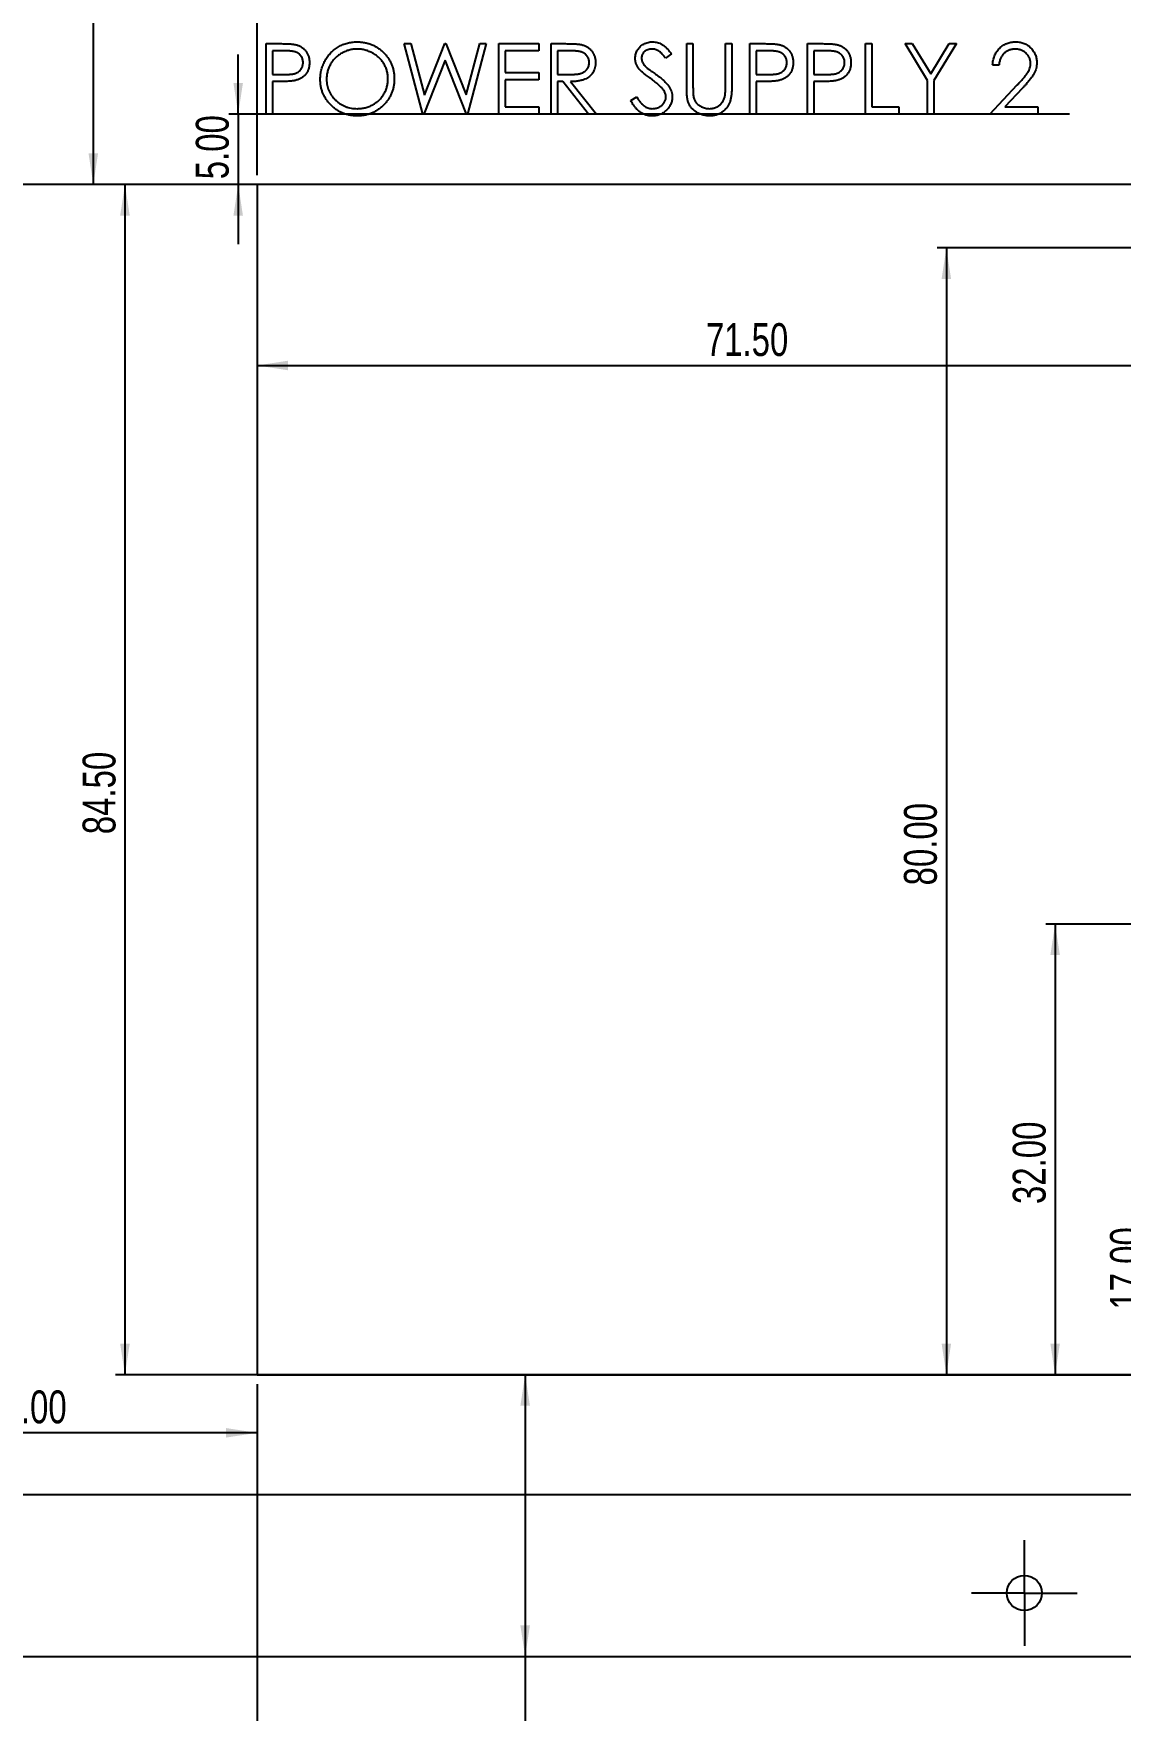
# Model space of a CAD drawing. Header units: millimetres. Extents: x 0 to 836, y 0 to 589.
# Drawn here: x 79.5 to 195.3, y 202.8 to 381.3 of the extents above; entities that cross this region are included whole.
import ezdxf

# ---------------------------------------------------------------- set-up
doc = ezdxf.new("R2010")
doc.units = ezdxf.units.MM
doc.layers.add('FORMAT', color=7, linetype='Continuous')
doc.styles.add('SLDTEXTSTYLE0', font='TXT', dxfattribs={"width": 0.75})
doc.dimstyles.new('SLDDIMSTYLE0', dxfattribs={"dimtxt": 3.5, "dimasz": 3.302, "dimexe": 0, "dimexo": 0.0625, "dimgap": 0.875, "dimtad": 1, "dimlfac": 0.666667, "dimrnd": 1e-09, "dimzin": 4, "dimdsep": 46, "dimtxsty": 'SLDTEXTSTYLE0', "dimsah": 1, "dimcen": 0.09, "dimadec": 0, "dimazin": 1, "dimtfac": 1, "dimtofl": 0, "dimtmove": 0, "dimatfit": 3, "dimfxl": 1, "dimfrac": 2, "dimtolj": 1, "dimtzin": 12, "dimarcsym": 0})
doc.dimstyles.new('SLDDIMSTYLE1', dxfattribs={"dimtxt": 3.5, "dimasz": 3.302, "dimexe": 0, "dimexo": 0.0625, "dimgap": 0.875, "dimtad": 1, "dimlfac": 0.666667, "dimrnd": 1e-09, "dimzin": 4, "dimdsep": 46, "dimtxsty": 'SLDTEXTSTYLE0', "dimsah": 1, "dimcen": 0.09, "dimadec": 0, "dimazin": 1, "dimtfac": 1, "dimtmove": 0, "dimatfit": 0, "dimfxl": 1, "dimfrac": 2, "dimtolj": 1, "dimtzin": 12, "dimarcsym": 0})

# ---------------------------------------------------------------- blocks, each defined once
blk = doc.blocks.new('_D_1')
at = {"layer": 'FORMAT'}
for p, q in [((58.29, 421.36), (58.29, 549.74)), ((58.29, 548.74), (694.29, 548.74)), ((694.29, 421.36), (694.29, 549.74))]:
    blk.add_line(p, q, dxfattribs=at)
for points in [[(58.29, 548.74), (61.59, 548.23), (61.59, 549.24)], [(694.29, 548.74), (690.99, 549.24), (690.99, 548.23)]]:
    blk.add_solid(points, dxfattribs=at)
at = {"layer": 'FORMAT', "insert": (369.18, 553.25), "char_height": 3.5, "attachment_point": 1, "style": 'SLDTEXTSTYLE0'}
blk.add_mtext('424.00', dxfattribs=at)
blk = doc.blocks.new('_D_3')
at = {"layer": 'FORMAT'}
for p, q in [((103.29, 364.26), (103.29, 344.99)), ((210.54, 364.26), (210.54, 344.99)), ((103.29, 345.99), (210.54, 345.99))]:
    blk.add_line(p, q, dxfattribs=at)
for points in [[(103.29, 345.99), (106.59, 345.48), (106.59, 346.5)], [(210.54, 345.99), (207.24, 346.5), (207.24, 345.48)]]:
    blk.add_solid(points, dxfattribs=at)
at = {"layer": 'FORMAT', "insert": (151.1, 350.5), "char_height": 3.5, "attachment_point": 1, "style": 'SLDTEXTSTYLE0'}
blk.add_mtext('71.50', dxfattribs=at)
blk = doc.blocks.new('_D_4')
at = {"layer": 'FORMAT'}
for p, q in [((209.54, 365.26), (88.21, 365.26)), ((89.21, 365.26), (89.21, 238.51)), ((209.54, 238.51), (88.21, 238.51))]:
    blk.add_line(p, q, dxfattribs=at)
for points in [[(89.21, 365.26), (88.7, 361.96), (89.72, 361.96)], [(89.21, 238.51), (89.72, 241.82), (88.7, 241.82)]]:
    blk.add_solid(points, dxfattribs=at)
at = {"layer": 'FORMAT', "insert": (84.7, 296.07), "char_height": 3.5, "attachment_point": 1, "rotation": 90, "style": 'SLDTEXTSTYLE0'}
blk.add_mtext('84.50', dxfattribs=at)
blk = doc.blocks.new('_D_6')
at = {"layer": 'FORMAT'}
for p, q in [((101.28, 372.76), (101.28, 379.11)), ((189.85, 372.76), (100.28, 372.76)), ((101.28, 372.76), (101.28, 365.26)), ((113.15, 365.26), (100.28, 365.26)), ((101.28, 365.26), (101.28, 358.91))]:
    blk.add_line(p, q, dxfattribs=at)
for points in [[(101.28, 372.76), (101.78, 376.07), (100.77, 376.07)], [(101.28, 365.26), (100.77, 361.96), (101.78, 361.96)]]:
    blk.add_solid(points, dxfattribs=at)
at = {"layer": 'FORMAT', "insert": (96.76, 365.82), "char_height": 3.5, "attachment_point": 1, "rotation": 90, "style": 'SLDTEXTSTYLE0'}
blk.add_mtext('5.00', dxfattribs=at)
blk = doc.blocks.new('_D_25')
at = {"layer": 'FORMAT'}
for p, q in [((268.04, 358.51), (175.73, 358.51)), ((176.73, 358.51), (176.73, 238.51))]:
    blk.add_line(p, q, dxfattribs=at)
for points in [[(176.73, 358.51), (176.22, 355.21), (177.23, 355.21)], [(176.73, 238.51), (177.23, 241.82), (176.22, 241.82)]]:
    blk.add_solid(points, dxfattribs=at)
at = {"layer": 'FORMAT', "insert": (172.21, 290.62), "char_height": 3.5, "attachment_point": 1, "rotation": 90, "style": 'SLDTEXTSTYLE0'}
blk.add_mtext('80.00', dxfattribs=at)
blk = doc.blocks.new('_D_39')
at = {"layer": 'FORMAT'}
for p, q in [((154.29, 427.26), (154.29, 416.51)), ((103.29, 366.26), (103.29, 418.51)), ((103.29, 417.51), (90.72, 417.51)), ((154.29, 417.51), (103.29, 417.51))]:
    blk.add_line(p, q, dxfattribs=at)
for points in [[(103.29, 417.51), (106.59, 417.01), (106.59, 418.02)], [(154.29, 417.51), (150.99, 418.02), (150.99, 417.01)]]:
    blk.add_solid(points, dxfattribs=at)
at = {"layer": 'FORMAT', "insert": (90.72, 422.03), "char_height": 3.5, "attachment_point": 1, "style": 'SLDTEXTSTYLE0'}
blk.add_mtext('34.00', dxfattribs=at)
blk = doc.blocks.new('_D_40')
at = {"layer": 'FORMAT'}
for p, q in [((153.29, 428.26), (84.84, 428.26)), ((85.84, 428.26), (85.84, 365.26)), ((102.29, 365.26), (84.84, 365.26))]:
    blk.add_line(p, q, dxfattribs=at)
for points in [[(85.84, 428.26), (85.33, 424.96), (86.34, 424.96)], [(85.84, 365.26), (86.34, 368.57), (85.33, 368.57)]]:
    blk.add_solid(points, dxfattribs=at)
at = {"layer": 'FORMAT', "insert": (81.32, 390.94), "char_height": 3.5, "attachment_point": 1, "rotation": 90, "style": 'SLDTEXTSTYLE0'}
blk.add_mtext('42.00', dxfattribs=at)
blk = doc.blocks.new('_D_41')
at = {"layer": 'FORMAT'}
for p, q in [((140.95, 485.26), (69.21, 485.26)), ((70.21, 485.26), (70.21, 365.26)), ((102.29, 365.26), (69.21, 365.26))]:
    blk.add_line(p, q, dxfattribs=at)
for points in [[(70.21, 485.26), (69.7, 481.96), (70.71, 481.96)], [(70.21, 365.26), (70.71, 368.57), (69.7, 368.57)]]:
    blk.add_solid(points, dxfattribs=at)
at = {"layer": 'FORMAT', "insert": (65.69, 409.97), "char_height": 3.5, "attachment_point": 1, "rotation": 90, "style": 'SLDTEXTSTYLE0'}
blk.add_mtext('80.00', dxfattribs=at)
blk = doc.blocks.new('_D_76')
at = {"layer": 'FORMAT'}
for p, q in [((238.04, 264.01), (197.68, 264.01)), ((198.68, 264.01), (198.68, 238.51))]:
    blk.add_line(p, q, dxfattribs=at)
for points in [[(198.68, 264.01), (198.17, 260.71), (199.18, 260.71)], [(198.68, 238.51), (199.18, 241.82), (198.17, 241.82)]]:
    blk.add_solid(points, dxfattribs=at)
at = {"layer": 'FORMAT', "insert": (194.16, 245.44), "char_height": 3.5, "attachment_point": 1, "rotation": 90, "style": 'SLDTEXTSTYLE0'}
blk.add_mtext('17.00', dxfattribs=at)
blk = doc.blocks.new('_D_78')
at = {"layer": 'FORMAT'}
for p, q in [((268.04, 286.51), (187.31, 286.51)), ((188.31, 286.51), (188.31, 238.51))]:
    blk.add_line(p, q, dxfattribs=at)
for points in [[(188.31, 286.51), (187.81, 283.21), (188.82, 283.21)], [(188.31, 238.51), (188.82, 241.82), (187.81, 241.82)]]:
    blk.add_solid(points, dxfattribs=at)
at = {"layer": 'FORMAT', "insert": (183.8, 256.69), "char_height": 3.5, "attachment_point": 1, "rotation": 90, "style": 'SLDTEXTSTYLE0'}
blk.add_mtext('32.00', dxfattribs=at)
blk = doc.blocks.new('_D_87')
at = {"layer": 'FORMAT'}
for p, q in [((103.29, 237.51), (103.29, 231.32)), ((103.29, 232.32), (56.79, 232.32))]:
    blk.add_line(p, q, dxfattribs=at)
for points in [[(56.79, 232.32), (60.09, 231.82), (60.09, 232.83)], [(103.29, 232.32), (99.99, 232.83), (99.99, 231.82)]]:
    blk.add_solid(points, dxfattribs=at)
at = {"layer": 'FORMAT', "insert": (74.22, 236.84), "char_height": 3.5, "attachment_point": 1, "style": 'SLDTEXTSTYLE0'}
blk.add_mtext('31.00', dxfattribs=at)
blk = doc.blocks.new('_D_88')
at = {"layer": 'FORMAT'}
for p, q in [((131.85, 238.51), (131.85, 208.51)), ((131.85, 208.51), (131.85, 192.69))]:
    blk.add_line(p, q, dxfattribs=at)
for points in [[(131.85, 238.51), (131.34, 235.21), (132.36, 235.21)], [(131.85, 208.51), (132.36, 211.82), (131.34, 211.82)]]:
    blk.add_solid(points, dxfattribs=at)
at = {"layer": 'FORMAT', "insert": (127.34, 192.69), "char_height": 3.5, "attachment_point": 1, "rotation": 90, "style": 'SLDTEXTSTYLE0'}
blk.add_mtext('20.00', dxfattribs=at)
blk = doc.blocks.new('_D_89')
at = {"layer": 'FORMAT'}
for p, q in [((376.29, 373.88), (376.29, 179.51)), ((103.29, 237.51), (103.29, 179.51)), ((103.29, 180.51), (376.29, 180.51))]:
    blk.add_line(p, q, dxfattribs=at)
for points in [[(103.29, 180.51), (106.59, 180.01), (106.59, 181.02)], [(376.29, 180.51), (372.99, 181.02), (372.99, 180.01)]]:
    blk.add_solid(points, dxfattribs=at)
at = {"layer": 'FORMAT', "insert": (234.58, 185.03), "char_height": 3.5, "attachment_point": 1, "style": 'SLDTEXTSTYLE0'}
blk.add_mtext('182.00', dxfattribs=at)
blk = doc.blocks.new('SW_CENTERMARKSYMBOL_1')
at = {"layer": 'FORMAT', "color": 0}
for p, q in [((0, 3.75), (0, 5.625)), ((0, 0), (0, 3.75)), ((-3.75, 0), (-5.625, 0)), ((0, 0), (-3.75, 0)), ((0, 0), (0, -3.75)), ((0, 0), (3.75, 0)), ((3.75, 0), (5.625, 0)), ((0, -3.75), (0, -5.625))]:
    blk.add_line(p, q, dxfattribs=at)

msp = doc.modelspace()

# ---------------------------------------------------------------- linework, layer by layer
at = {"color": 7, "linetype": 'Continuous', "lineweight": 25}
for p, q in [((104.25162, 380.26361), (105.72248, 380.26361)), ((104.25162, 372.76361), (104.25162, 380.26361)), ((104.9247, 379.49438), (104.9247, 376.99438)), ((106.29639, 379.49438), (104.9247, 379.49438)), ((118.96316, 380.26361), (119.65877, 380.26361)), ((120.95835, 372.76361), (118.96316, 380.26361)), ((119.65877, 380.26361), (121.12662, 374.76331)), ((121.12662, 374.76331), (123.30962, 380.26361)), ((123.30962, 380.26361), (123.40727, 380.26361)), ((123.40727, 380.26361), (125.5497, 374.80087)), ((125.5497, 374.80087), (127.02506, 380.26361)), ((127.71316, 380.26361), (125.69093, 372.76361)), ((127.02506, 380.26361), (127.71316, 380.26361)), ((129.05932, 380.26361), (133.29008, 380.26361)), ((129.05932, 372.76361), (129.05932, 380.26361)), ((129.73239, 379.49438), (129.73239, 377.18669)), ((133.29008, 379.49438), (129.73239, 379.49438)), ((133.29008, 380.26361), (133.29008, 379.49438)), ((134.63624, 380.26361), (136.13714, 380.26361)), ((134.63624, 372.76361), (134.63624, 380.26361)), ((135.30932, 379.49438), (135.30932, 376.99438)), ((136.71557, 379.49438), (135.30932, 379.49438)), ((147.4247, 379.18639), (146.81623, 378.72515)), ((149.05932, 380.26361), (149.73239, 380.26361)), ((149.05932, 375.73386), (149.05932, 380.26361)), ((149.73239, 380.26361), (149.73239, 375.76992)), ((153.19393, 380.26361), (153.86701, 380.26361)), ((153.19393, 375.76992), (153.19393, 380.26361)), ((153.86701, 380.26361), (153.86701, 375.73386)), ((155.79008, 380.26361), (157.26094, 380.26361)), ((155.79008, 372.76361), (155.79008, 380.26361)), ((156.46316, 379.49438), (156.46316, 376.99438)), ((157.83486, 379.49438), (156.46316, 379.49438)), ((161.94393, 380.26361), (163.41478, 380.26361)), ((161.94393, 372.76361), (161.94393, 380.26361)), ((162.61701, 379.49438), (162.61701, 376.99438)), ((163.9887, 379.49438), (162.61701, 379.49438)), ((168.09778, 380.26361), (168.77085, 380.26361)), ((168.09778, 372.76361), (168.09778, 380.26361)), ((168.77085, 380.26361), (168.77085, 373.53284)), ((172.32855, 380.26361), (173.09928, 380.26361)), ((174.73239, 376.32881), (172.32855, 380.26361)), ((173.09928, 380.26361), (175.07043, 377.04095)), ((175.07043, 377.04095), (177.03858, 380.26361)), ((177.80932, 380.26361), (175.40547, 376.32881)), ((177.03858, 380.26361), (177.80932, 380.26361)), ((104.9247, 376.99438), (106.2378, 376.97785)), ((123.33816, 378.49979), (121.05451, 372.76361)), ((125.59477, 372.76361), (123.33816, 378.49979)), ((129.73239, 377.18669), (133.29008, 377.18669)), ((133.29008, 377.18669), (133.29008, 376.41746)), ((135.30932, 376.99438), (136.68251, 376.98386)), ((156.46316, 376.99438), (157.77626, 376.97785)), ((162.61701, 376.99438), (163.93011, 376.97785)), ((182.32855, 377.95592), (181.65547, 377.95592)), ((104.9247, 376.22515), (104.9247, 372.76361)), ((105.46106, 376.22515), (104.9247, 376.22515)), ((129.73239, 376.41746), (129.73239, 373.53284)), ((133.29008, 376.41746), (129.73239, 376.41746)), ((135.30932, 376.22515), (135.30932, 372.76361)), ((135.85619, 376.22515), (135.30932, 376.22515)), ((138.6116, 372.76361), (135.85619, 376.22515)), ((136.68852, 376.22515), (139.44393, 372.76361)), ((156.46316, 376.22515), (156.46316, 372.76361)), ((156.99952, 376.22515), (156.46316, 376.22515)), ((162.61701, 376.22515), (162.61701, 372.76361)), ((163.15337, 376.22515), (162.61701, 376.22515)), ((174.73239, 372.76361), (174.73239, 376.32881)), ((175.40547, 376.32881), (175.40547, 372.76361)), ((181.36701, 372.76361), (184.27566, 375.86758)), ((184.84958, 375.53554), (182.97308, 373.53284)), ((129.73239, 373.53284), (133.29008, 373.53284)), ((133.29008, 373.53284), (133.29008, 372.76361)), ((143.09778, 374.21042), (143.73179, 374.59053)), ((168.77085, 373.53284), (171.65547, 373.53284)), ((171.65547, 373.53284), (171.65547, 372.76361)), ((182.97308, 373.53284), (186.46316, 373.53284)), ((186.46316, 373.53284), (186.46316, 372.76361)), ((104.9247, 372.76361), (104.25162, 372.76361)), ((121.05451, 372.76361), (120.95835, 372.76361)), ((125.69093, 372.76361), (125.59477, 372.76361)), ((133.29008, 372.76361), (129.05932, 372.76361)), ((135.30932, 372.76361), (134.63624, 372.76361)), ((139.44393, 372.76361), (138.6116, 372.76361)), ((156.46316, 372.76361), (155.79008, 372.76361)), ((162.61701, 372.76361), (161.94393, 372.76361)), ((171.65547, 372.76361), (168.09778, 372.76361)), ((175.40547, 372.76361), (174.73239, 372.76361)), ((186.46316, 372.76361), (181.36701, 372.76361)), ((210.54008, 365.26361), (103.29008, 365.26361)), ((103.29008, 365.26361), (103.29008, 238.51361)), ((103.29008, 238.51361), (210.54008, 238.51361)), ((58.29008, 225.76361), (694.29008, 225.76361)), ((58.29008, 208.51361), (694.29008, 208.51361))]:
    msp.add_line(p, q, dxfattribs=at)
msp.add_circle((185.04008, 215.26361), 1.875, dxfattribs=at)
for points, knots in [([(110.02085, 376.48056), (110.022, 376.56977), (110.02428, 376.74707), (110.05169, 377.01036), (110.09146, 377.26941), (110.14847, 377.52349), (110.22302, 377.77197), (110.31099, 378.01658), (110.41843, 378.25483), (110.53989, 378.48786), (110.67545, 378.71202), (110.82518, 378.9239), (110.98383, 379.12529), (111.15775, 379.31096), (111.34122, 379.48632), (111.5372, 379.64867), (111.7445, 379.79947), (111.96402, 379.93537), (112.19035, 380.05828), (112.42366, 380.16376), (112.66078, 380.25429), (112.90282, 380.32766), (113.14915, 380.38559), (113.4003, 380.42503), (113.65606, 380.45251), (113.82837, 380.45478), (113.91508, 380.45592)], [0, 0, 0, 0, 0.043208986, 0.085872872, 0.128120007, 0.170151964, 0.211917621, 0.253753003, 0.296006409, 0.338443357, 0.381015368, 0.422820479, 0.464089056, 0.505125849, 0.545974971, 0.586985211, 0.628338592, 0.670083802, 0.711991602, 0.753039155, 0.794049395, 0.834885543, 0.875498313, 0.9165473, 0.958003779, 1, 1, 1, 1]), ([(113.91508, 380.45592), (114.05396, 380.4524), (114.32672, 380.44549), (114.72759, 380.39261), (115.1103, 380.30112), (115.47795, 380.17927), (115.82615, 380.01672), (116.15752, 379.82025), (116.47127, 379.5878), (116.76317, 379.32117), (117.03029, 379.03106), (117.26563, 378.72147), (117.46287, 378.39426), (117.62484, 378.05041), (117.75191, 377.69071), (117.83959, 377.31324), (117.8956, 376.92044), (117.90215, 376.65252), (117.90547, 376.51661)], [0, 0, 0, 0, 0.066570035, 0.130749041, 0.1934128, 0.254989399, 0.316113556, 0.377261758, 0.439400784, 0.502970589, 0.566524976, 0.628231103, 0.689090611, 0.749344669, 0.810169593, 0.871609824, 0.934869184, 1, 1, 1, 1]), ([(143.57855, 378.70562), (143.58134, 378.78497), (143.58688, 378.94197), (143.63368, 379.17132), (143.70755, 379.39029), (143.81104, 379.59671), (143.94445, 379.78521), (144.09883, 379.95796), (144.28271, 380.10317), (144.48447, 380.23006), (144.7053, 380.32937), (144.93671, 380.40429), (145.17906, 380.44673), (145.34321, 380.45283), (145.4265, 380.45592)], [0, 0, 0, 0, 0.083785371, 0.165779888, 0.246280008, 0.327460928, 0.408796954, 0.489715241, 0.571376032, 0.655523321, 0.741019483, 0.826546761, 0.911988852, 1, 1, 1, 1]), ([(145.4265, 380.45592), (145.51488, 380.45287), (145.69064, 380.44681), (145.94918, 380.3941), (146.19809, 380.30688), (146.39833, 380.20791), (146.55504, 380.10905), (146.67455, 380.01901), (146.79566, 379.91535), (146.91934, 379.79779), (147.0435, 379.66527), (147.16998, 379.51867), (147.29908, 379.35891), (147.38213, 379.24485), (147.4247, 379.18639)], [0, 0, 0, 0, 0.1072327994, 0.2132518128, 0.3188304473, 0.4267935306, 0.4836459508, 0.543603822, 0.6083076496, 0.6771267603, 0.750685636, 0.8287134184, 0.9121903482, 1, 1, 1, 1]), ([(181.65547, 377.95592), (181.65986, 378.04521), (181.66847, 378.22058), (181.70882, 378.47628), (181.76655, 378.72068), (181.84817, 378.95183), (181.94954, 379.17177), (182.07111, 379.37963), (182.21509, 379.57461), (182.37839, 379.75491), (182.55576, 379.92031), (182.74713, 380.06314), (182.94822, 380.18382), (183.15844, 380.28471), (183.38014, 380.36044), (183.61131, 380.41663), (183.85298, 380.45044), (184.01764, 380.45407), (184.10138, 380.45592)], [0, 0, 0, 0, 0.068790794, 0.135103289, 0.198978674, 0.2619043, 0.323494969, 0.385195378, 0.446969239, 0.509764777, 0.572250569, 0.633405176, 0.693251163, 0.752583163, 0.812579266, 0.873275085, 0.935549943, 1, 1, 1, 1]), ([(184.10138, 380.45592), (184.18362, 380.45399), (184.34522, 380.45021), (184.58106, 380.41772), (184.80559, 380.36684), (185.01835, 380.29545), (185.21765, 380.19948), (185.40498, 380.0842), (185.58258, 379.95087), (185.74245, 379.7939), (185.88926, 379.62632), (186.0159, 379.44742), (186.12436, 379.26264), (186.21476, 379.07058), (186.28131, 378.86943), (186.33184, 378.66212), (186.3604, 378.44649), (186.36478, 378.30055), (186.36701, 378.22635)], [0, 0, 0, 0, 0.06947546, 0.136516798, 0.200788824, 0.263829673, 0.325735023, 0.387290692, 0.449509219, 0.51296782, 0.576275215, 0.6375801, 0.697902606, 0.757172088, 0.816598528, 0.876653171, 0.937289642, 1, 1, 1, 1]), ([(105.72248, 380.26361), (105.82364, 380.2635), (106.01748, 380.26328), (106.29544, 380.25682), (106.54789, 380.2482), (106.77429, 380.23623), (106.97532, 380.2221), (107.15009, 380.20227), (107.29996, 380.18157), (107.38976, 380.16053), (107.43071, 380.15093)], [0, 0, 0, 0, 0.176955752, 0.33905508, 0.486318225, 0.618780923, 0.735618828, 0.838742477, 0.926457068, 1, 1, 1, 1]), ([(108.19393, 378.24889), (108.19122, 378.30918), (108.18585, 378.42905), (108.14587, 378.60471), (108.07869, 378.77236), (107.98557, 378.92873), (107.87255, 379.07057), (107.7412, 379.19377), (107.59181, 379.29282), (107.45285, 379.35675), (107.32942, 379.39578), (107.22221, 379.42309), (107.10116, 379.4449), (106.96623, 379.46255), (106.81846, 379.47767), (106.6566, 379.48792), (106.48124, 379.49393), (106.3595, 379.49422), (106.29639, 379.49438)], [0, 0, 0, 0, 0.070043755, 0.139238317, 0.208197455, 0.279173374, 0.349986812, 0.418353846, 0.487609584, 0.557411073, 0.595330157, 0.637964052, 0.685912778, 0.738185165, 0.796102647, 0.858516544, 0.926657726, 1, 1, 1, 1]), ([(107.43071, 380.15093), (107.48255, 380.13674), (107.58502, 380.10869), (107.73266, 380.05252), (107.87314, 379.98592), (108.00692, 379.91001), (108.13236, 379.82154), (108.25135, 379.7241), (108.36282, 379.61543), (108.46615, 379.49676), (108.56105, 379.37007), (108.64275, 379.23348), (108.71117, 379.08928), (108.76985, 378.93758), (108.81208, 378.7771), (108.8439, 378.60896), (108.86409, 378.43317), (108.86602, 378.31304), (108.86701, 378.25189)], [0, 0, 0, 0, 0.062481339, 0.123490383, 0.183411094, 0.243153221, 0.302126735, 0.361709671, 0.421842292, 0.482931901, 0.544552254, 0.60568072, 0.667679738, 0.729984388, 0.794550921, 0.86034562, 0.928907356, 1, 1, 1, 1]), ([(113.94814, 379.68669), (113.87696, 379.68582), (113.7353, 379.68409), (113.52469, 379.66134), (113.31685, 379.62892), (113.11173, 379.58268), (112.9102, 379.51967), (112.71038, 379.44715), (112.51409, 379.35882), (112.32198, 379.25902), (112.13573, 379.14856), (111.95999, 379.02648), (111.7943, 378.89564), (111.63906, 378.75574), (111.49474, 378.60606), (111.35848, 378.44887), (111.23576, 378.27969), (111.12329, 378.1031), (111.02265, 377.91932), (110.93315, 377.7303), (110.85994, 377.53449), (110.80024, 377.33402), (110.75074, 377.1292), (110.71938, 376.91848), (110.69638, 376.70292), (110.69475, 376.55724), (110.69393, 376.48356)], [0, 0, 0, 0, 0.0420233285, 0.0836449112, 0.1249837954, 0.1662474612, 0.2077015561, 0.2496310708, 0.2917417703, 0.3347428754, 0.3774601686, 0.4195563188, 0.4610441763, 0.5020962839, 0.5428907141, 0.5838008186, 0.6248635833, 0.6662246891, 0.7073991865, 0.7485566775, 0.789654591, 0.8307397265, 0.8720701423, 0.9139933952, 0.9564981301, 1, 1, 1, 1]), ([(117.23239, 376.51812), (117.23153, 376.59079), (117.22983, 376.73496), (117.20724, 376.94809), (117.17488, 377.15649), (117.12824, 377.35934), (117.06814, 377.55669), (116.99402, 377.74837), (116.90662, 377.93507), (116.80632, 378.11634), (116.69357, 378.29029), (116.57037, 378.45658), (116.43459, 378.61209), (116.2901, 378.76067), (116.13331, 378.89913), (115.96491, 379.02754), (115.78696, 379.14898), (115.59855, 379.25854), (115.40409, 379.35971), (115.20456, 379.44639), (115.00222, 379.52004), (114.79757, 379.58287), (114.58889, 379.62874), (114.37759, 379.66137), (114.16398, 379.68408), (114.02031, 379.68582), (113.94814, 379.68669)], [0, 0, 0, 0, 0.042915082, 0.085129971, 0.126473319, 0.167453038, 0.207976333, 0.248249378, 0.288749987, 0.329669857, 0.370537287, 0.411128564, 0.451818913, 0.492405877, 0.533485862, 0.575263062, 0.617440613, 0.660671688, 0.703940204, 0.746867522, 0.7890793, 0.831104042, 0.87323799, 0.91516577, 0.957380658, 1, 1, 1, 1]), ([(136.13714, 380.26361), (136.2373, 380.26328), (136.42962, 380.26264), (136.70513, 380.25907), (136.95547, 380.24884), (137.18052, 380.24003), (137.38025, 380.22398), (137.5553, 380.20863), (137.70484, 380.18855), (137.79537, 380.16989), (137.83636, 380.16145)], [0, 0, 0, 0, 0.176257755, 0.338434414, 0.484822051, 0.617157578, 0.734698361, 0.837385184, 0.926372421, 1, 1, 1, 1]), ([(138.6747, 378.2594), (138.67212, 378.31972), (138.66702, 378.43924), (138.62534, 378.61421), (138.55487, 378.77936), (138.45989, 378.934), (138.34418, 379.07437), (138.2085, 379.19447), (138.05656, 379.29357), (137.91455, 379.3569), (137.78762, 379.39573), (137.67741, 379.42306), (137.55289, 379.44501), (137.41344, 379.4626), (137.25966, 379.47771), (137.09078, 379.4879), (136.90792, 379.49393), (136.78118, 379.49422), (136.71557, 379.49438)], [0, 0, 0, 0, 0.068814296, 0.136364825, 0.204019354, 0.273063739, 0.34291332, 0.410965444, 0.479168767, 0.549308007, 0.587651576, 0.630646669, 0.678878786, 0.731934299, 0.791111423, 0.85528319, 0.925085939, 1, 1, 1, 1]), ([(137.83636, 380.16145), (137.89123, 380.14789), (137.9998, 380.12106), (138.15612, 380.06436), (138.30508, 379.99875), (138.44606, 379.92169), (138.57835, 379.8326), (138.70332, 379.73302), (138.82153, 379.62351), (138.92821, 379.50129), (139.02879, 379.37307), (139.11362, 379.23442), (139.18675, 379.08943), (139.24497, 378.93663), (139.29185, 378.77749), (139.32491, 378.61059), (139.34474, 378.43667), (139.34675, 378.31805), (139.34778, 378.2579)], [0, 0, 0, 0, 0.064216843, 0.127063766, 0.188744538, 0.249132103, 0.309452533, 0.369826676, 0.430650142, 0.492351932, 0.554072106, 0.615689784, 0.676797703, 0.738439048, 0.80131691, 0.865184512, 0.931641324, 1, 1, 1, 1]), ([(143.99772, 377.56379), (143.96456, 377.60793), (143.89936, 377.69475), (143.81329, 377.83045), (143.74013, 377.96935), (143.68278, 378.11185), (143.63449, 378.25592), (143.60201, 378.40346), (143.58167, 378.5538), (143.57959, 378.65497), (143.57855, 378.70562)], [0, 0, 0, 0, 0.133506769, 0.262558979, 0.388264447, 0.512667355, 0.63372227, 0.75539386, 0.877552945, 1, 1, 1, 1]), ([(145.35138, 379.68669), (145.2739, 379.68409), (145.12449, 379.67908), (144.91237, 379.6244), (144.72146, 379.53829), (144.55742, 379.41762), (144.42084, 379.27464), (144.32204, 379.11012), (144.26257, 378.92844), (144.25532, 378.80171), (144.25162, 378.73717)], [0, 0, 0, 0, 0.143073084, 0.275902964, 0.402370856, 0.528413645, 0.650356379, 0.765895086, 0.880774131, 1, 1, 1, 1]), ([(144.25162, 378.73717), (144.25247, 378.69699), (144.25415, 378.61656), (144.27767, 378.49773), (144.30788, 378.37921), (144.35576, 378.26152), (144.42186, 378.1426), (144.50865, 378.02041), (144.61797, 377.89387), (144.7017, 377.81157), (144.74591, 377.76812)], [0, 0, 0, 0, 0.107285214, 0.214745861, 0.32293856, 0.434116163, 0.553412311, 0.686072985, 0.834255992, 1, 1, 1, 1]), ([(146.81623, 378.72515), (146.77948, 378.77248), (146.70873, 378.86363), (146.60131, 378.99129), (146.50006, 379.10789), (146.40031, 379.20917), (146.30733, 379.30068), (146.21707, 379.37902), (146.13086, 379.44497), (146.02218, 379.51535), (145.88564, 379.58511), (145.71425, 379.64415), (145.53513, 379.67962), (145.41314, 379.68431), (145.35138, 379.68669)], [0, 0, 0, 0, 0.098469431, 0.189629101, 0.274184089, 0.352183161, 0.423198873, 0.488550946, 0.548473346, 0.601440164, 0.701198082, 0.799591802, 0.898545098, 1, 1, 1, 1]), ([(157.26094, 380.26361), (157.3621, 380.2635), (157.55594, 380.26328), (157.8339, 380.25682), (158.08635, 380.2482), (158.31275, 380.23623), (158.51378, 380.2221), (158.68855, 380.20227), (158.83842, 380.18157), (158.92822, 380.16053), (158.96917, 380.15093)], [0, 0, 0, 0, 0.176955752, 0.33905508, 0.486318225, 0.618780923, 0.735618828, 0.838742477, 0.926457068, 1, 1, 1, 1]), ([(159.73239, 378.24889), (159.72969, 378.30918), (159.72431, 378.42905), (159.68433, 378.60471), (159.61715, 378.77236), (159.52403, 378.92873), (159.41102, 379.07057), (159.27966, 379.19377), (159.13027, 379.29282), (158.99131, 379.35675), (158.86788, 379.39578), (158.76067, 379.42309), (158.63962, 379.4449), (158.50469, 379.46255), (158.35692, 379.47767), (158.19506, 379.48792), (158.0197, 379.49393), (157.89796, 379.49422), (157.83486, 379.49438)], [0, 0, 0, 0, 0.0700437554, 0.1392383168, 0.208197455, 0.2791733744, 0.3499868117, 0.4183538457, 0.4876095838, 0.5574110731, 0.5953301568, 0.6379640516, 0.6859127777, 0.7381851647, 0.7961026472, 0.8585165439, 0.9266577265, 1, 1, 1, 1]), ([(158.96917, 380.15093), (159.02101, 380.13674), (159.12348, 380.10869), (159.27112, 380.05252), (159.4116, 379.98592), (159.54538, 379.91001), (159.67083, 379.82154), (159.78981, 379.7241), (159.90128, 379.61543), (160.00461, 379.49676), (160.09951, 379.37007), (160.18122, 379.23348), (160.24963, 379.08928), (160.30831, 378.93758), (160.35054, 378.7771), (160.38236, 378.60896), (160.40255, 378.43317), (160.40448, 378.31304), (160.40547, 378.25189)], [0, 0, 0, 0, 0.0624813386, 0.1234903827, 0.1834110942, 0.243153221, 0.3021267354, 0.3617096708, 0.4218422917, 0.4829319014, 0.5445522544, 0.60568072, 0.6676797383, 0.7299843875, 0.7945509213, 0.8603456197, 0.9289073563, 1, 1, 1, 1]), ([(163.41478, 380.26361), (163.51595, 380.2635), (163.70979, 380.26328), (163.98775, 380.25682), (164.2402, 380.2482), (164.46659, 380.23623), (164.66763, 380.2221), (164.84239, 380.20227), (164.99226, 380.18157), (165.08206, 380.16053), (165.12302, 380.15093)], [0, 0, 0, 0, 0.176955752, 0.33905508, 0.486318225, 0.618780923, 0.735618828, 0.838742477, 0.926457068, 1, 1, 1, 1]), ([(165.88624, 378.24889), (165.88353, 378.30918), (165.87815, 378.42905), (165.83818, 378.60471), (165.771, 378.77236), (165.67788, 378.92873), (165.56486, 379.07057), (165.43351, 379.19377), (165.28412, 379.29282), (165.14516, 379.35675), (165.02173, 379.39578), (164.91452, 379.42309), (164.79347, 379.4449), (164.65854, 379.46255), (164.51077, 379.47767), (164.3489, 379.48792), (164.17355, 379.49393), (164.05181, 379.49422), (163.9887, 379.49438)], [0, 0, 0, 0, 0.070043755, 0.139238317, 0.208197455, 0.279173374, 0.349986812, 0.418353846, 0.487609584, 0.557411073, 0.595330157, 0.637964052, 0.685912778, 0.738185165, 0.796102647, 0.858516544, 0.926657726, 1, 1, 1, 1]), ([(165.12302, 380.15093), (165.17486, 380.13674), (165.27733, 380.10869), (165.42497, 380.05252), (165.56544, 379.98592), (165.69922, 379.91001), (165.82467, 379.82154), (165.94366, 379.7241), (166.05513, 379.61543), (166.15846, 379.49676), (166.25336, 379.37007), (166.33506, 379.23348), (166.40348, 379.08928), (166.46216, 378.93758), (166.50439, 378.7771), (166.5362, 378.60896), (166.5564, 378.43317), (166.55833, 378.31304), (166.55932, 378.25189)], [0, 0, 0, 0, 0.062481339, 0.123490383, 0.183411094, 0.243153221, 0.302126735, 0.361709671, 0.421842292, 0.482931901, 0.544552254, 0.60568072, 0.667679738, 0.729984388, 0.794550921, 0.86034562, 0.928907356, 1, 1, 1, 1]), ([(184.06683, 379.68669), (184.00818, 379.68515), (183.89299, 379.68214), (183.72388, 379.6611), (183.56255, 379.62478), (183.40861, 379.57512), (183.26178, 379.51199), (183.12279, 379.43337), (182.99194, 379.33955), (182.86899, 379.23317), (182.75571, 379.11474), (182.65618, 378.98272), (182.56921, 378.83952), (182.49333, 378.68553), (182.43172, 378.51934), (182.38463, 378.34155), (182.34737, 378.15293), (182.33493, 378.02268), (182.32855, 377.95592)], [0, 0, 0, 0, 0.064438672, 0.126546911, 0.186887153, 0.245877536, 0.304040885, 0.362191218, 0.420975933, 0.480660283, 0.540600275, 0.600689098, 0.66193579, 0.724442506, 0.789038394, 0.856313757, 0.926352028, 1, 1, 1, 1]), ([(185.69393, 378.16625), (185.69257, 378.21743), (185.68988, 378.31828), (185.66619, 378.46615), (185.63038, 378.60879), (185.57907, 378.74664), (185.51134, 378.87831), (185.4289, 379.00396), (185.33378, 379.12544), (185.22374, 379.23934), (185.10286, 379.34365), (184.97515, 379.43606), (184.84005, 379.51329), (184.6981, 379.5766), (184.54972, 379.62626), (184.39461, 379.66067), (184.2332, 379.68227), (184.12299, 379.6852), (184.06683, 379.68669)], [0, 0, 0, 0, 0.061965401, 0.122121906, 0.180988497, 0.239933216, 0.299905831, 0.359988847, 0.421775742, 0.486575826, 0.551534805, 0.615017543, 0.677258617, 0.739729962, 0.803050103, 0.866495132, 0.931973474, 1, 1, 1, 1]), ([(106.2378, 376.97785), (106.30191, 376.97782), (106.42569, 376.97775), (106.60448, 376.98629), (106.77035, 376.99615), (106.92281, 377.01059), (107.0619, 377.03099), (107.18788, 377.05159), (107.29975, 377.08138), (107.43068, 377.1215), (107.57657, 377.18993), (107.73529, 377.28925), (107.86979, 377.41585), (107.98619, 377.5582), (108.07856, 377.71655), (108.14618, 377.88599), (108.18591, 378.06476), (108.19124, 378.18709), (108.19393, 378.24889)], [0, 0, 0, 0, 0.072538371, 0.140033831, 0.202495681, 0.260575056, 0.313228338, 0.361583194, 0.404878361, 0.444127437, 0.516399693, 0.586506671, 0.655085374, 0.724383783, 0.793973529, 0.861637682, 0.930110942, 1, 1, 1, 1]), ([(108.86701, 378.25189), (108.8661, 378.19022), (108.86434, 378.06957), (108.84313, 377.89306), (108.81457, 377.72437), (108.77064, 377.5639), (108.71312, 377.41258), (108.64563, 377.2681), (108.56424, 377.13293), (108.47072, 377.00657), (108.36668, 376.88891), (108.25256, 376.78079), (108.12884, 376.68285), (107.99589, 376.59488), (107.85243, 376.5189), (107.70062, 376.45085), (107.53916, 376.3937), (107.42742, 376.36363), (107.37061, 376.34834)], [0, 0, 0, 0, 0.070118894, 0.137192353, 0.202016181, 0.264631407, 0.326116547, 0.386010305, 0.445811847, 0.505297697, 0.564633278, 0.624282625, 0.683902032, 0.743952771, 0.805387731, 0.868388031, 0.933084028, 1, 1, 1, 1]), ([(136.68251, 376.98386), (136.74663, 376.98383), (136.8709, 376.98378), (137.05069, 376.99234), (137.21809, 377.00207), (137.37246, 377.01696), (137.51387, 377.03616), (137.64226, 377.06016), (137.75783, 377.08813), (137.89261, 377.13142), (138.04312, 377.2), (138.20668, 377.29979), (138.34597, 377.42529), (138.46365, 377.56881), (138.55822, 377.7266), (138.62489, 377.89678), (138.66719, 378.07504), (138.67218, 378.19757), (138.6747, 378.2594)], [0, 0, 0, 0, 0.07166815, 0.138913286, 0.20118457, 0.259124428, 0.312255041, 0.36068151, 0.405086143, 0.445101659, 0.51877778, 0.589461579, 0.658462242, 0.727283218, 0.796322487, 0.863174893, 0.930949381, 1, 1, 1, 1]), ([(139.34778, 378.2579), (139.34463, 378.15797), (139.33849, 377.96297), (139.28122, 377.67999), (139.18741, 377.41601), (139.05815, 377.17137), (138.89353, 376.95085), (138.6957, 376.75716), (138.46452, 376.59507), (138.24931, 376.48267), (138.05921, 376.41069), (137.90271, 376.36004), (137.732, 376.32091), (137.5487, 376.28585), (137.35207, 376.25938), (137.14256, 376.24), (136.92003, 376.22788), (136.76716, 376.22608), (136.68852, 376.22515)], [0, 0, 0, 0, 0.078780236, 0.153720644, 0.22671353, 0.299191166, 0.371189997, 0.443006414, 0.516689173, 0.593217217, 0.633872918, 0.676989142, 0.722899506, 0.771958611, 0.824211323, 0.879378651, 0.937948119, 1, 1, 1, 1]), ([(145.22668, 376.54366), (145.14777, 376.59986), (144.99691, 376.70732), (144.78592, 376.8668), (144.59726, 377.01261), (144.43175, 377.14612), (144.28946, 377.26734), (144.16928, 377.37513), (144.07427, 377.47238), (144.02144, 377.53546), (143.99772, 377.56379)], [0, 0, 0, 0, 0.181535301, 0.347081672, 0.495567816, 0.628357302, 0.74551967, 0.845830751, 0.930781807, 1, 1, 1, 1]), ([(144.74591, 377.76812), (144.76233, 377.75347), (144.80133, 377.71866), (144.87264, 377.66168), (144.9668, 377.59138), (145.08137, 377.50441), (145.21844, 377.40352), (145.37804, 377.29001), (145.55838, 377.16018), (145.68636, 377.06942), (145.75403, 377.02142)], [0, 0, 0, 0, 0.0525942815, 0.124951974, 0.2180938989, 0.3335024107, 0.4687891785, 0.624937586, 0.8016830479, 1, 1, 1, 1]), ([(145.75403, 377.02142), (145.83543, 376.96219), (145.99304, 376.8475), (146.21731, 376.67518), (146.42065, 376.50665), (146.60379, 376.34298), (146.76852, 376.18542), (146.91303, 376.03207), (147.03879, 375.88403), (147.17417, 375.69423), (147.31251, 375.46113), (147.43131, 375.17553), (147.50622, 374.88883), (147.51602, 374.69613), (147.52085, 374.60105)], [0, 0, 0, 0, 0.09697231, 0.187773439, 0.272396139, 0.351320997, 0.424334774, 0.491908784, 0.55423322, 0.611267658, 0.716347845, 0.814540086, 0.908495456, 1, 1, 1, 1]), ([(157.77626, 376.97785), (157.84038, 376.97782), (157.96415, 376.97775), (158.14294, 376.98629), (158.30882, 376.99615), (158.46127, 377.01059), (158.60037, 377.03099), (158.72634, 377.05159), (158.83821, 377.08138), (158.96914, 377.1215), (159.11503, 377.18993), (159.27375, 377.28925), (159.40826, 377.41585), (159.52465, 377.5582), (159.61702, 377.71655), (159.68464, 377.88599), (159.72437, 378.06476), (159.7297, 378.18709), (159.73239, 378.24889)], [0, 0, 0, 0, 0.072538371, 0.140033831, 0.202495681, 0.260575056, 0.313228338, 0.361583194, 0.404878361, 0.444127437, 0.516399693, 0.586506671, 0.655085374, 0.724383783, 0.793973529, 0.861637682, 0.930110942, 1, 1, 1, 1]), ([(160.40547, 378.25189), (160.40457, 378.19022), (160.4028, 378.06957), (160.38159, 377.89306), (160.35303, 377.72437), (160.30911, 377.5639), (160.25158, 377.41258), (160.1841, 377.2681), (160.1027, 377.13293), (160.00918, 377.00657), (159.90514, 376.88891), (159.79103, 376.78079), (159.6673, 376.68285), (159.53435, 376.59488), (159.39089, 376.5189), (159.23908, 376.45085), (159.07762, 376.3937), (158.96588, 376.36363), (158.90907, 376.34834)], [0, 0, 0, 0, 0.070118894, 0.137192353, 0.202016181, 0.264631407, 0.326116547, 0.386010305, 0.445811847, 0.505297697, 0.564633278, 0.624282625, 0.683902032, 0.743952771, 0.805387731, 0.868388031, 0.933084028, 1, 1, 1, 1]), ([(163.93011, 376.97785), (163.99422, 376.97782), (164.11799, 376.97775), (164.29679, 376.98629), (164.46266, 376.99615), (164.61512, 377.01059), (164.75421, 377.03099), (164.88019, 377.05159), (164.99206, 377.08138), (165.12299, 377.1215), (165.26888, 377.18993), (165.42759, 377.28925), (165.5621, 377.41585), (165.6785, 377.5582), (165.77087, 377.71655), (165.83849, 377.88599), (165.87822, 378.06476), (165.88355, 378.18709), (165.88624, 378.24889)], [0, 0, 0, 0, 0.072538371, 0.140033831, 0.202495681, 0.260575056, 0.313228338, 0.361583194, 0.404878361, 0.444127437, 0.516399693, 0.586506671, 0.655085374, 0.724383783, 0.793973529, 0.861637682, 0.930110942, 1, 1, 1, 1]), ([(166.55932, 378.25189), (166.55841, 378.19022), (166.55665, 378.06957), (166.53544, 377.89306), (166.50687, 377.72437), (166.46295, 377.5639), (166.40543, 377.41258), (166.33794, 377.2681), (166.25655, 377.13293), (166.16302, 377.00657), (166.05899, 376.88891), (165.94487, 376.78079), (165.82114, 376.68285), (165.6882, 376.59488), (165.54473, 376.5189), (165.39293, 376.45085), (165.23146, 376.3937), (165.11973, 376.36363), (165.06292, 376.34834)], [0, 0, 0, 0, 0.070118894, 0.137192353, 0.202016181, 0.264631407, 0.326116547, 0.386010305, 0.445811847, 0.505297697, 0.564633278, 0.624282625, 0.683902032, 0.743952771, 0.805387731, 0.868388031, 0.933084028, 1, 1, 1, 1]), ([(184.27566, 375.86758), (184.34648, 375.9415), (184.4825, 376.0835), (184.67489, 376.2908), (184.84769, 376.48312), (185.00201, 376.66009), (185.13452, 376.8243), (185.2521, 376.97044), (185.34631, 377.10491), (185.44856, 377.26078), (185.54759, 377.45109), (185.63269, 377.68367), (185.68457, 377.92308), (185.6908, 378.08487), (185.69393, 378.16625)], [0, 0, 0, 0, 0.110802644, 0.212829202, 0.30610131, 0.390647321, 0.466924469, 0.534481039, 0.593586941, 0.644557005, 0.736200453, 0.825024026, 0.911985585, 1, 1, 1, 1]), ([(186.36701, 378.22635), (186.36338, 378.12189), (186.35619, 377.9148), (186.29466, 377.61049), (186.19856, 377.31564), (186.08285, 377.07835), (185.96612, 376.88713), (185.86093, 376.7297), (185.73779, 376.56019), (185.59491, 376.37917), (185.43524, 376.18521), (185.25734, 375.97845), (185.05993, 375.76101), (184.92137, 375.6125), (184.84958, 375.53554)], [0, 0, 0, 0, 0.098702196, 0.195672309, 0.292422427, 0.391342544, 0.444462441, 0.504228775, 0.570352338, 0.642545753, 0.722287505, 0.807921123, 0.900469538, 1, 1, 1, 1]), ([(107.37061, 376.34834), (107.32363, 376.33835), (107.22065, 376.31645), (107.05106, 376.29201), (106.85361, 376.27114), (106.62856, 376.2555), (106.37612, 376.2421), (106.09615, 376.23146), (105.78811, 376.22561), (105.57324, 376.22531), (105.46106, 376.22515)], [0, 0, 0, 0, 0.075173117, 0.164746258, 0.268016881, 0.385911876, 0.517789479, 0.663690977, 0.824413221, 1, 1, 1, 1]), ([(113.97518, 372.5713), (113.83927, 372.57462), (113.57136, 372.58117), (113.17806, 372.63727), (112.80033, 372.725), (112.43922, 372.85038), (112.09456, 373.01242), (111.76565, 373.21), (111.45382, 373.44444), (111.16166, 373.71051), (110.89434, 374.00016), (110.66129, 374.31052), (110.46366, 374.6355), (110.30217, 374.97599), (110.17432, 375.33036), (110.08709, 375.70097), (110.03066, 376.08569), (110.02415, 376.34764), (110.02085, 376.48056)], [0, 0, 0, 0, 0.065818877, 0.129746527, 0.192071954, 0.253459424, 0.314569588, 0.376279881, 0.439025654, 0.503267029, 0.567492823, 0.629704796, 0.690999649, 0.751451651, 0.812004364, 0.873149681, 0.935635484, 1, 1, 1, 1]), ([(110.69393, 376.48356), (110.69666, 376.37521), (110.70204, 376.16206), (110.74909, 375.8497), (110.82156, 375.54951), (110.9284, 375.26314), (111.06201, 374.98811), (111.22707, 374.72688), (111.42262, 374.47937), (111.64476, 374.24731), (111.88759, 374.0355), (112.14545, 373.84957), (112.41556, 373.69227), (112.69864, 373.56411), (112.99317, 373.46256), (113.30105, 373.39297), (113.62023, 373.34716), (113.8378, 373.34276), (113.94814, 373.34053)], [0, 0, 0, 0, 0.0645039993, 0.1268993216, 0.1877465401, 0.2481497329, 0.3085860648, 0.3695830051, 0.4318269654, 0.4961797225, 0.5606678546, 0.6235044551, 0.6852604113, 0.7465368218, 0.8083273517, 0.8704861879, 0.9343168834, 1, 1, 1, 1]), ([(113.94814, 373.34053), (114.0223, 373.34155), (114.16939, 373.34357), (114.38816, 373.36393), (114.603, 373.39657), (114.81359, 373.44356), (115.0197, 373.50238), (115.22219, 373.57225), (115.4189, 373.65942), (115.61232, 373.75574), (115.79745, 373.86554), (115.97418, 373.98348), (116.13806, 374.11413), (116.29318, 374.25195), (116.4381, 374.39973), (116.57183, 374.55727), (116.69393, 374.72558), (116.80636, 374.9019), (116.90665, 375.08618), (116.99403, 375.27589), (117.06817, 375.47055), (117.12801, 375.67046), (117.17491, 375.87524), (117.20723, 376.08515), (117.22983, 376.29977), (117.23153, 376.44494), (117.23239, 376.51812)], [0, 0, 0, 0, 0.043633218, 0.086537777, 0.129177336, 0.171436324, 0.213415895, 0.255265955, 0.297369481, 0.339940748, 0.382347459, 0.423952947, 0.464871163, 0.505572294, 0.546002577, 0.586567975, 0.627064799, 0.668270684, 0.709549225, 0.750428154, 0.791096194, 0.832027145, 0.873135955, 0.914610764, 0.956955986, 1, 1, 1, 1]), ([(117.90547, 376.51661), (117.90215, 376.38171), (117.8956, 376.11578), (117.83953, 375.72548), (117.75158, 375.35028), (117.62602, 374.99083), (117.46482, 374.64673), (117.26627, 374.3189), (117.0324, 374.00723), (116.76624, 373.71513), (116.4761, 373.44728), (116.16489, 373.21388), (115.83962, 373.01305), (115.4961, 372.8528), (115.13888, 372.72471), (114.76478, 372.63739), (114.37553, 372.58106), (114.1101, 372.57459), (113.97518, 372.5713)], [0, 0, 0, 0, 0.065226504, 0.128568996, 0.190320378, 0.251377989, 0.312387528, 0.373788704, 0.43643116, 0.500566755, 0.564686795, 0.627135518, 0.688455409, 0.749245746, 0.810155177, 0.871670926, 0.934773496, 1, 1, 1, 1]), ([(146.57885, 375.34774), (146.54527, 375.3907), (146.47477, 375.48089), (146.35358, 375.61513), (146.21136, 375.75359), (146.053, 375.90158), (145.87271, 376.05219), (145.67615, 376.21263), (145.4583, 376.37677), (145.30552, 376.48686), (145.22668, 376.54366)], [0, 0, 0, 0, 0.090279215, 0.189529918, 0.299197872, 0.418925887, 0.548376285, 0.68813637, 0.839083502, 1, 1, 1, 1]), ([(146.84778, 374.61157), (146.84462, 374.67401), (146.8382, 374.80095), (146.78391, 374.98824), (146.69852, 375.17358), (146.61975, 375.28822), (146.57885, 375.34774)], [0, 0, 0, 0, 0.234723374, 0.477158319, 0.728556284, 1, 1, 1, 1]), ([(149.19303, 374.15333), (149.18194, 374.19326), (149.15787, 374.27986), (149.1321, 374.42319), (149.11044, 374.58822), (149.09007, 374.77497), (149.07805, 374.98358), (149.06752, 375.21395), (149.05924, 375.46638), (149.05929, 375.64221), (149.05932, 375.73386)], [0, 0, 0, 0, 0.078129865, 0.169465417, 0.274335291, 0.392110163, 0.52368733, 0.668365421, 0.827131902, 1, 1, 1, 1]), ([(149.73239, 375.76992), (149.73229, 375.70632), (149.7321, 375.58562), (149.73337, 375.41383), (149.73693, 375.26111), (149.73917, 375.12685), (149.74416, 375.01169), (149.74822, 374.91499), (149.75345, 374.83722), (149.75974, 374.79183), (149.76244, 374.77232)], [0, 0, 0, 0, 0.191078592, 0.362604556, 0.51609875, 0.650038026, 0.765976721, 0.862374026, 0.940842058, 1, 1, 1, 1]), ([(153.86701, 375.73386), (153.86646, 375.65222), (153.8654, 375.4929), (153.85618, 375.25943), (153.84149, 375.03796), (153.82073, 374.82846), (153.79322, 374.63167), (153.76263, 374.44587), (153.72368, 374.2724), (153.67818, 374.1099), (153.62616, 373.95522), (153.55879, 373.80842), (153.48288, 373.66503), (153.39285, 373.52723), (153.29168, 373.3944), (153.17714, 373.26735), (153.05302, 373.14405), (152.91725, 373.02767), (152.77207, 372.92093), (152.61791, 372.82708), (152.45596, 372.74774), (152.28664, 372.68244), (152.10987, 372.63334), (151.92566, 372.59675), (151.73357, 372.57596), (151.60293, 372.57287), (151.53678, 372.5713)], [0, 0, 0, 0, 0.054858035, 0.107058792, 0.156978355, 0.203992277, 0.248491536, 0.290483314, 0.330489004, 0.367885926, 0.403858131, 0.440009343, 0.476295011, 0.512792295, 0.550484825, 0.588381116, 0.627645327, 0.667979464, 0.708432758, 0.748602302, 0.789087777, 0.829461205, 0.870371045, 0.912214227, 0.955546575, 1, 1, 1, 1]), ([(153.11731, 374.60556), (153.12374, 374.63202), (153.13806, 374.69098), (153.15145, 374.79067), (153.16539, 374.90829), (153.17507, 375.04469), (153.1845, 375.19941), (153.19014, 375.37325), (153.19275, 375.56558), (153.19352, 375.69981), (153.19393, 375.76992)], [0, 0, 0, 0, 0.069835104, 0.155620755, 0.257801557, 0.373811234, 0.506402493, 0.655564458, 0.820079282, 1, 1, 1, 1]), ([(158.90907, 376.34834), (158.86209, 376.33835), (158.75911, 376.31645), (158.58952, 376.29201), (158.39207, 376.27114), (158.16702, 376.2555), (157.91458, 376.2421), (157.63461, 376.23146), (157.32657, 376.22561), (157.1117, 376.22531), (156.99952, 376.22515)], [0, 0, 0, 0, 0.075173117, 0.164746258, 0.268016881, 0.385911876, 0.517789479, 0.663690977, 0.824413221, 1, 1, 1, 1]), ([(165.06292, 376.34834), (165.01593, 376.33835), (164.91296, 376.31645), (164.74337, 376.29201), (164.54591, 376.27114), (164.32086, 376.2555), (164.06843, 376.2421), (163.78846, 376.23146), (163.48041, 376.22561), (163.26555, 376.22531), (163.15337, 376.22515)], [0, 0, 0, 0, 0.075173117, 0.164746258, 0.268016881, 0.385911876, 0.517789479, 0.663690977, 0.824413221, 1, 1, 1, 1]), ([(145.37843, 372.5713), (145.32178, 372.5724), (145.2092, 372.57457), (145.04268, 372.59382), (144.87952, 372.62105), (144.72178, 372.66428), (144.56741, 372.71673), (144.41709, 372.78131), (144.27076, 372.85871), (144.12758, 372.9472), (143.98792, 373.05018), (143.85309, 373.17012), (143.71867, 373.30372), (143.58863, 373.4546), (143.46033, 373.62032), (143.3363, 373.80244), (143.21398, 373.99996), (143.13724, 374.13896), (143.09778, 374.21042)], [0, 0, 0, 0, 0.057208269, 0.11369606, 0.169177916, 0.224159217, 0.278719878, 0.333794217, 0.389241459, 0.445822073, 0.503704281, 0.564293892, 0.627975416, 0.69503826, 0.765372726, 0.839611443, 0.91753775, 1, 1, 1, 1]), ([(143.73179, 374.59053), (143.79076, 374.49182), (143.90374, 374.3027), (144.09221, 374.04715), (144.28749, 373.82994), (144.49104, 373.65235), (144.70161, 373.51253), (144.92057, 373.41353), (145.1472, 373.35178), (145.30143, 373.34428), (145.37843, 373.34053)], [0, 0, 0, 0, 0.159004299, 0.3046461, 0.438546905, 0.562322299, 0.677432543, 0.786897393, 0.893610889, 1, 1, 1, 1]), ([(145.37843, 373.34053), (145.44418, 373.34236), (145.57455, 373.34599), (145.76647, 373.38088), (145.95286, 373.43448), (146.12987, 373.51124), (146.29508, 373.60411), (146.43995, 373.71628), (146.56519, 373.84186), (146.66764, 373.98197), (146.74624, 374.13265), (146.80665, 374.28731), (146.84018, 374.44839), (146.84523, 374.55684), (146.84778, 374.61157)], [0, 0, 0, 0, 0.091263605, 0.180930311, 0.27008822, 0.360156133, 0.448342532, 0.532665842, 0.613833704, 0.693981527, 0.772715977, 0.849335172, 0.923967327, 1, 1, 1, 1]), ([(147.52085, 374.60105), (147.51945, 374.53381), (147.51666, 374.40064), (147.4846, 374.20509), (147.43763, 374.01517), (147.36683, 373.83321), (147.28043, 373.6559), (147.17078, 373.48789), (147.0437, 373.32545), (146.89791, 373.17291), (146.73838, 373.03288), (146.56977, 372.90832), (146.39181, 372.80446), (146.20545, 372.71971), (146.01066, 372.65342), (145.8075, 372.60539), (145.59564, 372.57592), (145.45164, 372.57286), (145.37843, 372.5713)], [0, 0, 0, 0, 0.061484255, 0.121774528, 0.18091956, 0.240256115, 0.300114444, 0.361145948, 0.423500582, 0.488669361, 0.553954105, 0.617581261, 0.680238427, 0.742187389, 0.804663212, 0.868258989, 0.933020257, 1, 1, 1, 1]), ([(151.53678, 372.5713), (151.46463, 372.57298), (151.32308, 372.57628), (151.1145, 372.59519), (150.91454, 372.6308), (150.72109, 372.67614), (150.53678, 372.73868), (150.35916, 372.81175), (150.19124, 372.90148), (150.03033, 373.00133), (149.8807, 373.11366), (149.74335, 373.23611), (149.61804, 373.36669), (149.5069, 373.50684), (149.40807, 373.65545), (149.32293, 373.81295), (149.24983, 373.97927), (149.2121, 374.09489), (149.19303, 374.15333)], [0, 0, 0, 0, 0.071174504, 0.139644122, 0.206317224, 0.27137324, 0.335418084, 0.398076345, 0.460607915, 0.522969511, 0.584715724, 0.64489494, 0.704290561, 0.76299819, 0.821087431, 0.880103891, 0.939388488, 1, 1, 1, 1]), ([(149.76244, 374.77232), (149.77353, 374.70194), (149.7951, 374.56513), (149.85006, 374.37033), (149.92681, 374.19476), (150.01776, 374.03295), (150.13761, 373.8894), (150.28119, 373.75716), (150.45514, 373.64151), (150.64856, 373.53576), (150.85703, 373.45076), (151.07005, 373.38649), (151.28443, 373.34732), (151.42795, 373.34278), (151.49922, 373.34053)], [0, 0, 0, 0, 0.0863150037, 0.1677664659, 0.2444326844, 0.3181346624, 0.391884107, 0.4700680504, 0.5539041787, 0.6443394983, 0.7368746633, 0.8261683643, 0.9136785949, 1, 1, 1, 1]), ([(151.49922, 373.34053), (151.56041, 373.34283), (151.68243, 373.34742), (151.86372, 373.37584), (152.0403, 373.42706), (152.21301, 373.49314), (152.37491, 373.58046), (152.52607, 373.68132), (152.66099, 373.79963), (152.78412, 373.93056), (152.89134, 374.07829), (152.98427, 374.2396), (153.0604, 374.41692), (153.09799, 374.54154), (153.11731, 374.60556)], [0, 0, 0, 0, 0.082890648, 0.165302541, 0.247761876, 0.331527711, 0.415279813, 0.49636623, 0.577151348, 0.65778254, 0.739321642, 0.823793082, 0.909475953, 1, 1, 1, 1])]:
    msp.add_open_spline(points, degree=3, knots=knots, dxfattribs=at)

# ---------------------------------------------------------------- block references
at = {"layer": 'FORMAT'}
msp.add_blockref('SW_CENTERMARKSYMBOL_1', (185.04008, 215.26361), dxfattribs=at)

# ---------------------------------------------------------------- dimensions: what is measured, and where the dimension line sits
for base, p1, p2, picture, middle in [((694.29008, 551.51361), (58.29008, 208.51361), (694.29008, 208.51361), '_D_1', (376.29008, 551.51361)), ((103.29008, 420.29206), (154.29008, 428.26361), (103.29008, 365.26361), '_D_39', (96.53866, 420.29206)), ((376.29008, 180.51361), (103.29008, 238.51361), (376.29008, 372.01361), '_D_89', (241.69149, 180.51361)), ((210.54008, 348.76985), (103.29008, 365.26361), (210.54008, 365.26361), '_D_3', (156.91508, 348.76985)), ((56.79008, 232.32461), (103.29008, 238.51361), (56.79008, 229.51361), '_D_87', (80.04008, 232.32461))]:
    dim = msp.add_linear_dim(base=base, p1=p1, p2=p2, dimstyle='SLDDIMSTYLE0', dxfattribs=at)
    dim.commit()
    dim.dimension.update_dxf_attribs({"geometry": picture, "text_midpoint": middle, "dimtype": 160})
for base, p1, p2, dimstyle, picture, middle in [((67.42728, 365.26361), (141.94508, 485.26361), (103.29008, 365.26361), 'SLDDIMSTYLE0', '_D_41', (67.42728, 415.78778)), ((83.05799, 365.26361), (154.29008, 428.26361), (103.29008, 365.26361), 'SLDDIMSTYLE0', '_D_40', (83.05799, 396.76361)), ((98.49825, 365.26361), (103.29008, 372.76361), (103.29008, 365.26361), 'SLDDIMSTYLE1', '_D_6', (98.49825, 370.34166)), ((86.43326, 238.51361), (210.54008, 365.26361), (210.54008, 238.51361), 'SLDDIMSTYLE0', '_D_4', (86.43326, 301.88861)), ((173.94754, 238.51361), (269.04008, 358.51361), (210.54008, 238.51361), 'SLDDIMSTYLE0', '_D_25', (173.94754, 296.4347)), ((185.53601, 238.51361), (269.04008, 286.51361), (210.54008, 238.51361), 'SLDDIMSTYLE0', '_D_78', (185.53601, 262.51361)), ((195.89708, 238.51361), (239.04008, 264.01361), (210.54008, 238.51361), 'SLDDIMSTYLE1', '_D_76', (195.89708, 251.26361)), ((131.84792, 208.51361), (103.29008, 238.51361), (58.29008, 208.51361), 'SLDDIMSTYLE0', '_D_88', (131.84792, 198.51361))]:
    dim = msp.add_linear_dim(base=base, p1=p1, p2=p2, angle=90, dimstyle=dimstyle, dxfattribs=at)
    dim.commit()
    dim.dimension.update_dxf_attribs({"geometry": picture, "text_midpoint": middle, "dimtype": 160})

doc.saveas('drawing.dxf')
